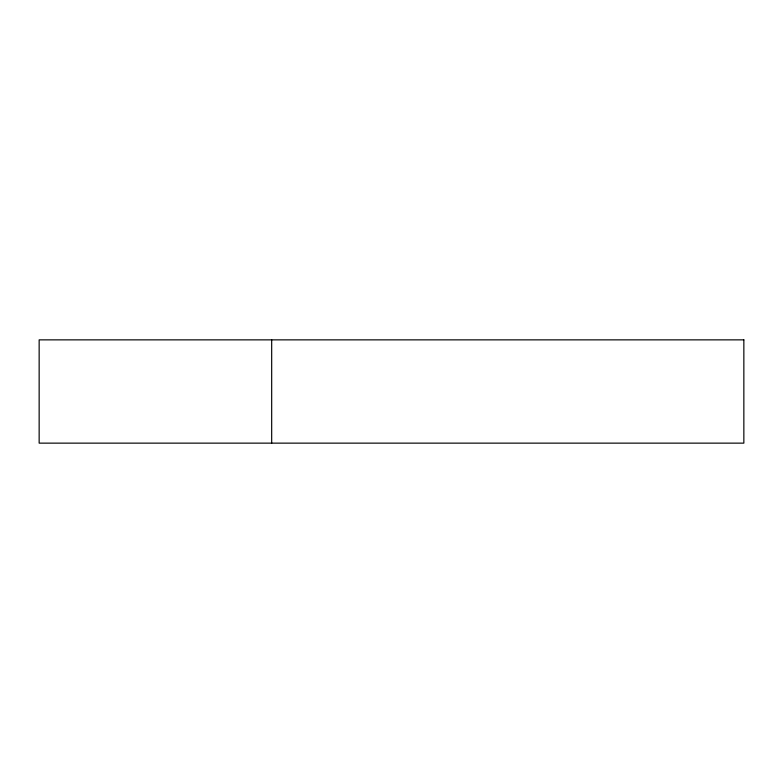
<?xml version="1.0" encoding="UTF-8"?>
<svg xmlns="http://www.w3.org/2000/svg" width="783" height="783" viewBox="0 0 783 783"><rect width="100%" height="100%" fill="white"/><g stroke="black" fill="none" stroke-linecap="round" stroke-linejoin="round"><path stroke-width="1.17" d="M271.681 339.861L271.681 443.139M743.85 339.861L39.15 339.861L39.15 443.139L743.85 443.139L743.85 339.861"/></g></svg>
